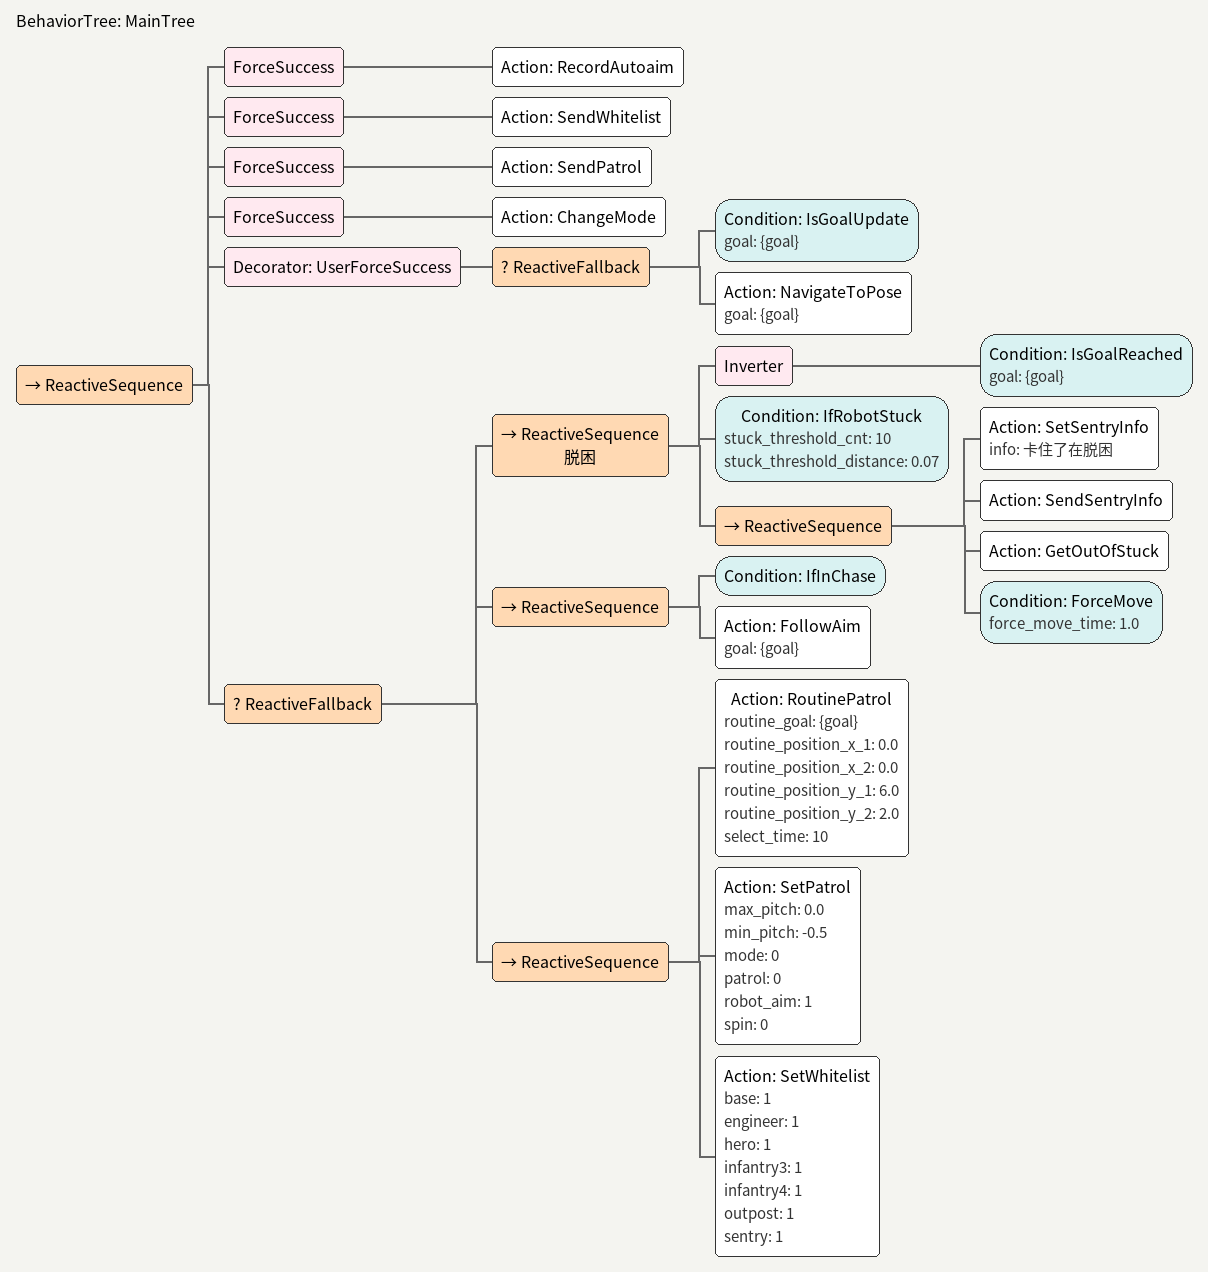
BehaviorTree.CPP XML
<?xml version="1.0"?>
<root main_tree_to_execute="MainTree">
    <BehaviorTree ID="MainTree">
        <ReactiveSequence>
            <ForceSuccess>
                <Action ID="RecordAutoaim"/>
            </ForceSuccess>
            <ForceSuccess>
                <Action ID="SendWhitelist"/>
            </ForceSuccess>
            <ForceSuccess>
                <Action ID="SendPatrol"/>
            </ForceSuccess>
            <ForceSuccess>
                <Action ID="ChangeMode"/>
            </ForceSuccess>
            <Decorator ID="UserForceSuccess">
                <ReactiveFallback>
                    <Condition ID="IsGoalUpdate" goal="{goal}"/>
                    <Action ID="NavigateToPose" goal="{goal}"/>
                </ReactiveFallback>
            </Decorator>
            <ReactiveFallback>
                <ReactiveSequence name="脱困">
                    <Inverter>
                        <Condition ID="IsGoalReached" goal="{goal}"/>
                    </Inverter>
                    <Condition ID="IfRobotStuck" stuck_threshold_cnt="10" stuck_threshold_distance="0.07"/>
                    <ReactiveSequence>
                        <Action ID="SetSentryInfo" info="卡住了在脱困"/>
                        <Action ID="SendSentryInfo"/>
                        <Action ID="GetOutOfStuck"/>
                        <Condition ID="ForceMove" force_move_time="1.0"/>
                    </ReactiveSequence>
                </ReactiveSequence>
                <ReactiveSequence>
                    <Condition ID="IfInChase"/>
                    <Action ID="FollowAim" goal="{goal}"/>
                </ReactiveSequence>
                <ReactiveSequence>
                    <Action ID="RoutinePatrol" routine_goal="{goal}" routine_position_x_1="0.0" routine_position_x_2="0.0" routine_position_y_1="6.0" routine_position_y_2="2.0" select_time="10"/>
                    <Action ID="SetPatrol" max_pitch="0.0" min_pitch="-0.5" mode="0" patrol="0" robot_aim="1" spin="0"/>
                    <Action ID="SetWhitelist" base="1" engineer="1" hero="1" infantry3="1" infantry4="1" outpost="1" sentry="1"/>
                </ReactiveSequence>
            </ReactiveFallback>
        </ReactiveSequence>
    </BehaviorTree>
</root>
